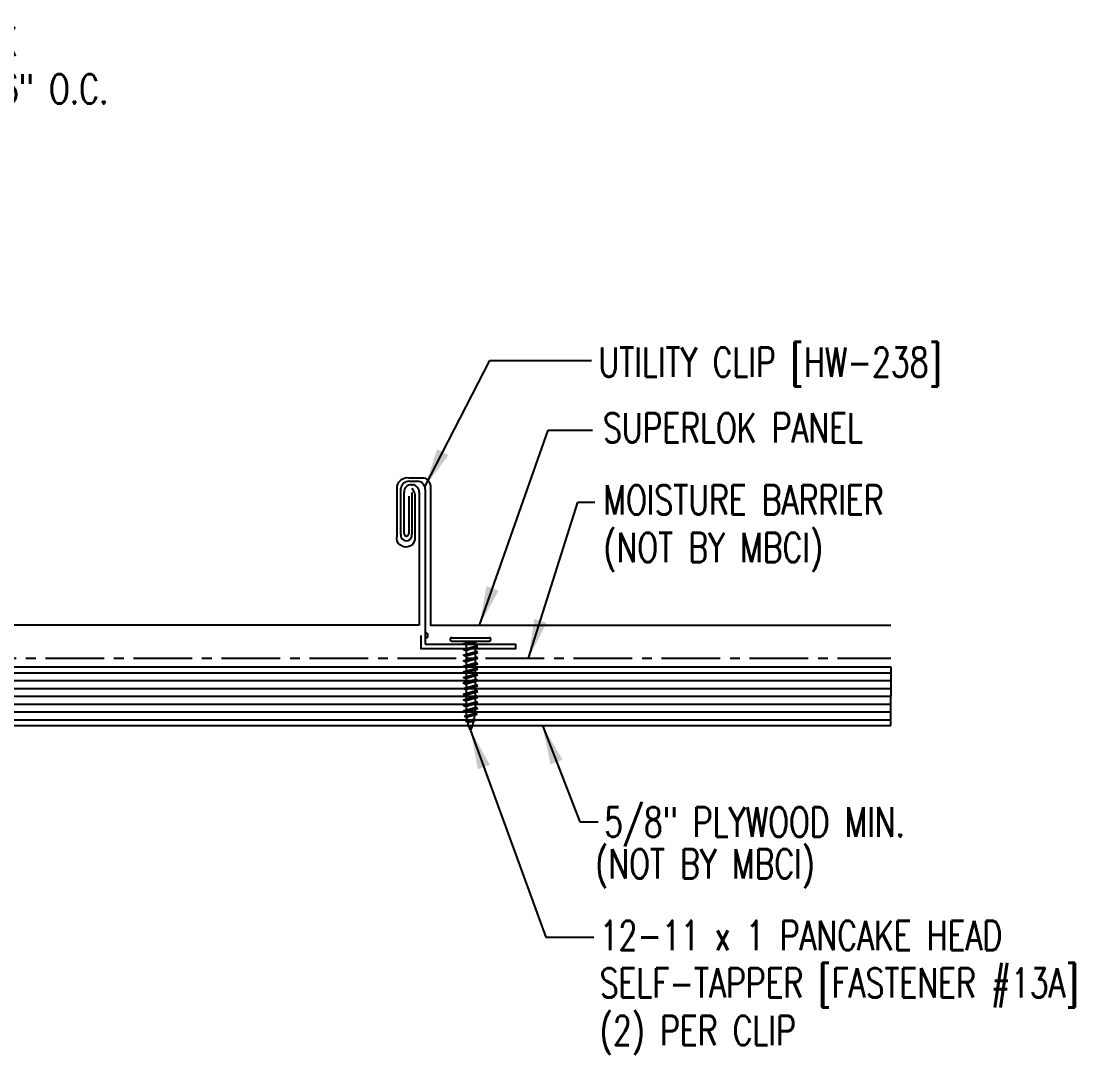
# Model space of a CAD drawing. Header units: inches. Extents: x 5.3 to 45.4, y 13.3 to 39.4.
# Drawn here: x 31.88 to 45.35, y 23.17 to 36.38 of the extents above; entities that cross this region are included whole.
import ezdxf

# ---------------------------------------------------------------- set-up
doc = ezdxf.new("R2010")
doc.units = ezdxf.units.IN
doc.header["$MEASUREMENT"] = 0
doc.linetypes.add('CENTER2', pattern=[1.125, 0.75, -0.125, 0.125, -0.125])
for name, color, linetype in [('BARRIER', 253, 'CENTER2'), ('FASTENER', 9, 'Continuous'), ('PANEL', 11, 'Continuous'), ('STLB', 5, 'Continuous'), ('TEXT', 2, 'Continuous'), ('WOOD', 3, 'Continuous')]:
    doc.layers.add(name, color=color, linetype=linetype)
doc.styles.add('TEXT1', font='ROMANS.shx', dxfattribs={"width": 0.75, "height": 0.375})
doc.dimstyles.new('DETAIL$7', dxfattribs={"dimscale": 4, "dimtxt": 0.375, "dimasz": 0.125, "dimexe": 0.0625, "dimexo": 0.125, "dimgap": 0.0625, "dimtad": 1, "dimdec": 4, "dimzin": 3, "dimdsep": 46, "dimlunit": 4, "dimtxsty": 'TEXT1', "dimblk": 'ARCHTICK', "dimcen": 0.0625, "dimclrd": 7, "dimclre": 7, "dimclrt": 2, "dimadec": 0, "dimazin": 0, "dimtfac": 0.59375, "dimtdec": 4, "dimtmove": 2, "dimatfit": 3, "dimfxl": 0, "dimfrac": 2, "dimtolj": 1, "dimtzin": 3, "dimarcsym": 0})

# ---------------------------------------------------------------- blocks, each defined once
blk = doc.blocks.new('st7')
at = {"layer": 'FASTENER'}
for p, q in [((-0.24, 0.082), (0.24, 0.082)), ((-0.24, 0.037), (0.24, 0.037)), ((-0.093, 0.003), (0.027, 0.037)), ((-0.069, -0.011), (-0.093, 0.003)), ((-0.069, -0.011), (0.095, 0.036)), ((-0.057, 0.037), (-0.057, 0.013)), ((0.059, 0.026), (0.059, -0.025)), ((-0.093, -0.069), (0.071, -0.022)), ((-0.069, -0.082), (-0.093, -0.069)), ((-0.093, -0.14), (0.071, -0.093)), ((-0.069, -0.082), (0.095, -0.036)), ((-0.069, -0.154), (0.095, -0.107)), ((-0.057, -0.008), (-0.057, -0.059)), ((-0.057, -0.079), (-0.057, -0.13)), ((0.059, -0.046), (0.059, -0.097)), ((0.059, -0.117), (0.059, -0.168)), ((0.095, -0.036), (0.071, -0.022)), ((0.095, -0.107), (0.071, -0.093)), ((-0.069, -0.154), (-0.093, -0.14)), ((-0.093, -0.212), (0.071, -0.165)), ((-0.069, -0.225), (-0.093, -0.212)), ((-0.093, -0.283), (0.071, -0.236)), ((-0.069, -0.225), (0.095, -0.178)), ((-0.069, -0.296), (0.095, -0.25)), ((-0.057, -0.15), (-0.057, -0.201)), ((-0.057, -0.222), (-0.057, -0.273)), ((0.059, -0.189), (0.059, -0.239)), ((0.059, -0.26), (0.059, -0.311)), ((0.095, -0.178), (0.071, -0.165)), ((0.095, -0.25), (0.071, -0.236)), ((-0.069, -0.296), (-0.093, -0.283)), ((-0.093, -0.354), (0.071, -0.307)), ((-0.069, -0.368), (-0.093, -0.354)), ((-0.093, -0.426), (0.071, -0.379)), ((-0.069, -0.368), (0.095, -0.321)), ((-0.069, -0.439), (0.095, -0.392)), ((-0.057, -0.293), (-0.057, -0.344)), ((-0.057, -0.365), (-0.057, -0.415)), ((0.059, -0.331), (0.059, -0.382)), ((0.059, -0.403), (0.059, -0.454)), ((0.095, -0.321), (0.071, -0.307)), ((0.095, -0.392), (0.071, -0.379)), ((-0.069, -0.439), (-0.093, -0.426)), ((-0.093, -0.497), (0.071, -0.45)), ((-0.069, -0.511), (-0.093, -0.497)), ((-0.093, -0.568), (0.071, -0.522)), ((-0.069, -0.511), (0.095, -0.464)), ((-0.069, -0.582), (0.095, -0.535)), ((-0.057, -0.436), (-0.057, -0.487)), ((-0.057, -0.507), (-0.057, -0.558)), ((0.059, -0.474), (0.059, -0.525)), ((0.095, -0.464), (0.071, -0.45)), ((0.095, -0.535), (0.071, -0.522)), ((-0.069, -0.582), (-0.093, -0.568)), ((-0.093, -0.64), (0.071, -0.593)), ((-0.069, -0.653), (-0.093, -0.64)), ((-0.093, -0.711), (0.071, -0.664)), ((-0.069, -0.653), (0.095, -0.606)), ((-0.057, -0.579), (-0.057, -0.629)), ((-0.057, -0.65), (-0.057, -0.701)), ((0.059, -0.545), (0.059, -0.596)), ((0.059, -0.617), (0.059, -0.668)), ((0.095, -0.606), (0.071, -0.593)), ((0.095, -0.678), (0.071, -0.664)), ((-0.069, -0.725), (-0.093, -0.711)), ((-0.093, -0.782), (0.071, -0.736)), ((-0.069, -0.796), (-0.093, -0.782)), ((-0.093, -0.854), (0.071, -0.807)), ((-0.069, -0.725), (0.095, -0.678)), ((-0.069, -0.796), (0.095, -0.749)), ((-0.057, -0.721), (-0.057, -0.772)), ((-0.057, -0.793), (-0.057, -0.844)), ((0.059, -0.688), (0.059, -0.739)), ((0.059, -0.759), (0.059, -0.81)), ((0.095, -0.749), (0.071, -0.736)), ((0.095, -0.821), (0.071, -0.807)), ((-0.069, -0.867), (-0.093, -0.854)), ((-0.078, -0.921), (0.061, -0.881)), ((-0.054, -0.934), (-0.078, -0.921)), ((-0.069, -0.867), (0.095, -0.821)), ((-0.054, -0.934), (0.085, -0.895)), ((0.059, -0.831), (0.059, -0.861)), ((0.085, -0.895), (0.061, -0.881)), ((-0.058, -0.986), (0.041, -0.958)), ((-0.034, -1), (-0.058, -0.986)), ((-0.034, -1), (0.065, -0.972)), ((-0.03, -1.05), (0.006, -1.04)), ((-0.006, -1.063), (-0.03, -1.05)), ((-0.006, -1.063), (0.03, -1.053)), ((0.03, -1.053), (0.006, -1.04)), ((0.065, -0.972), (0.041, -0.958))]:
    blk.add_line(p, q, dxfattribs=at)
for centre, radius, start, end in [((-0.238, 0.06), 0.0227, 94.6639, 265.3361), ((0.238, 0.06), 0.0227, 274.6639, 85.3361), ((0.502, -0.853), 0.56, 181.0834, 186.2136), ((0.502, -0.853), 0.56, 188.2489, 193.282), ((-0.501, -0.853), 0.56, 348.7524, 354.9475), ((-0.501, -0.853), 0.56, 357.0874, 0.7958), ((0.502, -0.853), 0.56, 194.889, 200.3099), ((0.502, -0.853), 0.56, 201.1572, 206.3807), ((-0.501, -0.853), 0.56, 333.6193, 338.828), ((-0.501, -0.853), 0.56, 339.4684, 347.2016)]:
    blk.add_arc(centre, radius, start, end, dxfattribs=at)
blk = doc.blocks.new('_ArchTick')
at = {"color": 0, "linetype": 'ByBlock', "const_width": 0.15}
blk.add_lwpolyline([(-0.5, -0.5), (0.5, 0.5)], dxfattribs=at)
blk = doc.blocks.new('FD-F4')
at = {"layer": 'TEXT', "style": 'TEXT1', "width": 0.75}
for s, p in [('1/4-14 x 7/8 LONG-LIFE LAPTEK', (0.0047, -0.0408)), ('W/WASHER [FASTENER #4]', (0.0047, -0.1926))]:
    blk.add_text(s, height=0.09375, dxfattribs=at).set_placement(p)
blk.add_attdef('(QUANTITY)', (1.4847, -0.1926), '', height=0.0938, dxfattribs=at)
at = {"layer": 'TEXT', "style": 'TEXT1', "flags": 1}
for tag, p in [('Description', (0.0624, -0.4349)), ('Multiple', (0.0624, -0.4349)), ('Color', (0.0624, -0.4349)), ('Calc', (0.0624, -0.4349)), ('Opt1', (0.0624, -0.4349)), ('Opt2', (0.0624, -0.4349)), ('Opt3', (0.0624, -0.4349)), ('Part', (0.0624, -0.4349)), ('Spare1', (0.0624, -0.6224)), ('Spare2', (0.0624, -0.6224)), ('Spare3', (0.0624, -0.6224)), ('Spare4', (0.0624, -0.6224)), ('Spare5', (0.0624, -0.6224)), ('Spare6', (0.0624, -0.6224)), ('Spare7', (0.0624, -0.6224)), ('Spare8', (0.0624, -0.6224)), ('Spare9', (0.0624, -0.6224)), ('Spare10', (0.0624, -0.6224))]:
    blk.add_attdef(tag, p, '', height=0.0938, dxfattribs=at)
blk = doc.blocks.new('FD-F13A')
at = {"layer": 'TEXT', "style": 'TEXT1', "width": 0.75}
for s, p in [('12-11 x 1 PANCAKE HEAD', (0.0047, -0.0408)), ('SELF-TAPPER [FASTENER #13A]', (0.0047, -0.1926))]:
    blk.add_text(s, height=0.09375, dxfattribs=at).set_placement(p)
blk.add_attdef('(QUANTITY)', (0.0047, -0.3444), '', height=0.0938, dxfattribs=at)

msp = doc.modelspace()

# ---------------------------------------------------------------- linework, layer by layer
at = {"layer": 'BARRIER'}
msp.add_line((17.571, 28.236), (43.003, 28.236), dxfattribs=at)
at = {"layer": 'PANEL'}
for p, q in [((36.875, 30.452), (36.885, 30.452)), ((36.781, 30.31), (36.781, 30.358)), ((36.972, 30.358), (36.972, 28.656)), ((36.781, 29.825), (36.781, 30.31)), ((36.838, 30.305), (36.838, 29.825)), ((36.972, 28.656), (21.046, 28.656))]:
    msp.add_line(p, q, dxfattribs=at)
msp.add_lwpolyline([(36.88, 30.409), (36.905, 30.363, -0.102632), (36.918, 30.292), (36.918, 29.784, -1.200909), (36.69, 29.8), (36.69, 30.403, -0.467266), (36.839, 30.543), (37.009, 30.543, -0.414214), (37.115, 30.436), (37.115, 28.656), (43.003, 28.656)], format="xyb", dxfattribs=at)
for centre, radius, start, end in [((36.867, 30.366), 0.0865, 84.725, 185.2708), ((36.883, 30.363), 0.0891, 357.0629, 88.6491), ((36.809, 29.825), 0.0283, 180, 0)]:
    msp.add_arc(centre, radius, start, end, dxfattribs=at)
at = {"layer": 'STLB'}
for p, q in [((36.84, 30.497), (36.945, 30.497)), ((36.736, 29.818), (36.736, 30.408)), ((36.879, 30.355), (36.879, 29.822)), ((37.05, 30.39), (37.05, 28.416)), ((37.05, 28.561), (37.05, 28.561)), ((37.05, 28.491), (37.05, 28.416)), ((37.05, 28.416), (38.207, 28.416))]:
    msp.add_line(p, q, dxfattribs=at)
msp.add_lwpolyline([(36.995, 28.526), (36.995, 28.361), (38.207, 28.361), (38.207, 28.416)], dxfattribs=at)
for centre, radius, start, end in [((36.841, 30.391), 0.106, 90.3541, 170.673), ((36.947, 30.394), 0.103, 358.1189, 90.779), ((36.808, 29.809), 0.0723, 172.9624, 10.1135), ((37.05, 28.526), 0.0349, 270, 90)]:
    msp.add_arc(centre, radius, start, end, dxfattribs=at)
at = {"layer": 'WOOD', "color": 3, "linetype": 'CONTINUOUS'}
for p, q in [((17.571, 28.125), (43.003, 28.125)), ((43.003, 28.125), (43.003, 27.75)), ((43.003, 27.375), (43.003, 27.75)), ((17.571, 27.375), (43.003, 27.375))]:
    msp.add_line(p, q, dxfattribs=at)
at = {"layer": 'WOOD', "color": 9, "linetype": 'CONTINUOUS'}
for p, q in [((17.571, 28.05), (43.003, 28.05)), ((17.571, 27.95), (43.003, 27.95)), ((17.571, 27.85), (43.003, 27.85)), ((17.571, 27.75), (43.003, 27.75)), ((17.571, 27.65), (43.003, 27.65)), ((17.571, 27.55), (43.003, 27.55)), ((17.571, 27.45), (43.003, 27.45))]:
    msp.add_line(p, q, dxfattribs=at)

# ---------------------------------------------------------------- block references
at = {"layer": 'FASTENER'}
msp.add_blockref('st7', (37.628, 28.416), dxfattribs=at)
at = {"layer": 'TEXT', "xscale": 4, "yscale": 4, "zscale": 4}
for name, p, values in [('FD-F4', (25.156, 36.095), {'(QUANTITY)': '@ 6" O.C.'}), ('FD-F13A', (39.261, 24.668), {'(QUANTITY)': '(2) PER CLIP'})]:
    msp.add_blockref(name, p, dxfattribs=at).add_auto_attribs(values)

# ---------------------------------------------------------------- texts
at = {"layer": 'TEXT', "style": 'TEXT1', "width": 0.75}
for s, p in [('UTILITY CLIP [HW-238]', (39.265, 31.833)), ('SUPERLOK PANEL', (39.322, 30.993)), ('MOISTURE BARRIER', (39.328, 30.072)), ('(NOT BY MBCI)', (39.328, 29.465)), ('5/8" PLYWOOD MIN.', (39.338, 25.955)), ('(NOT BY MBCI)', (39.223, 25.422))]:
    msp.add_text(s, height=0.375, dxfattribs=at).set_placement(p)

# ---------------------------------------------------------------- leaders
for points in [[(37.045, 30.425), (37.875, 32.039), (39.174, 32.039)], [(37.744, 28.656), (38.62, 31.149), (39.189, 31.149)], [(38.371, 28.236), (38.999, 30.23), (39.218, 30.23)], [(38.547, 27.375), (39.028, 26.144), (39.262, 26.144)], [(37.629, 27.314), (38.591, 24.67), (39.204, 24.67)]]:
    msp.add_leader(points, dimstyle='DETAIL$7')

doc.saveas('drawing.dxf')
